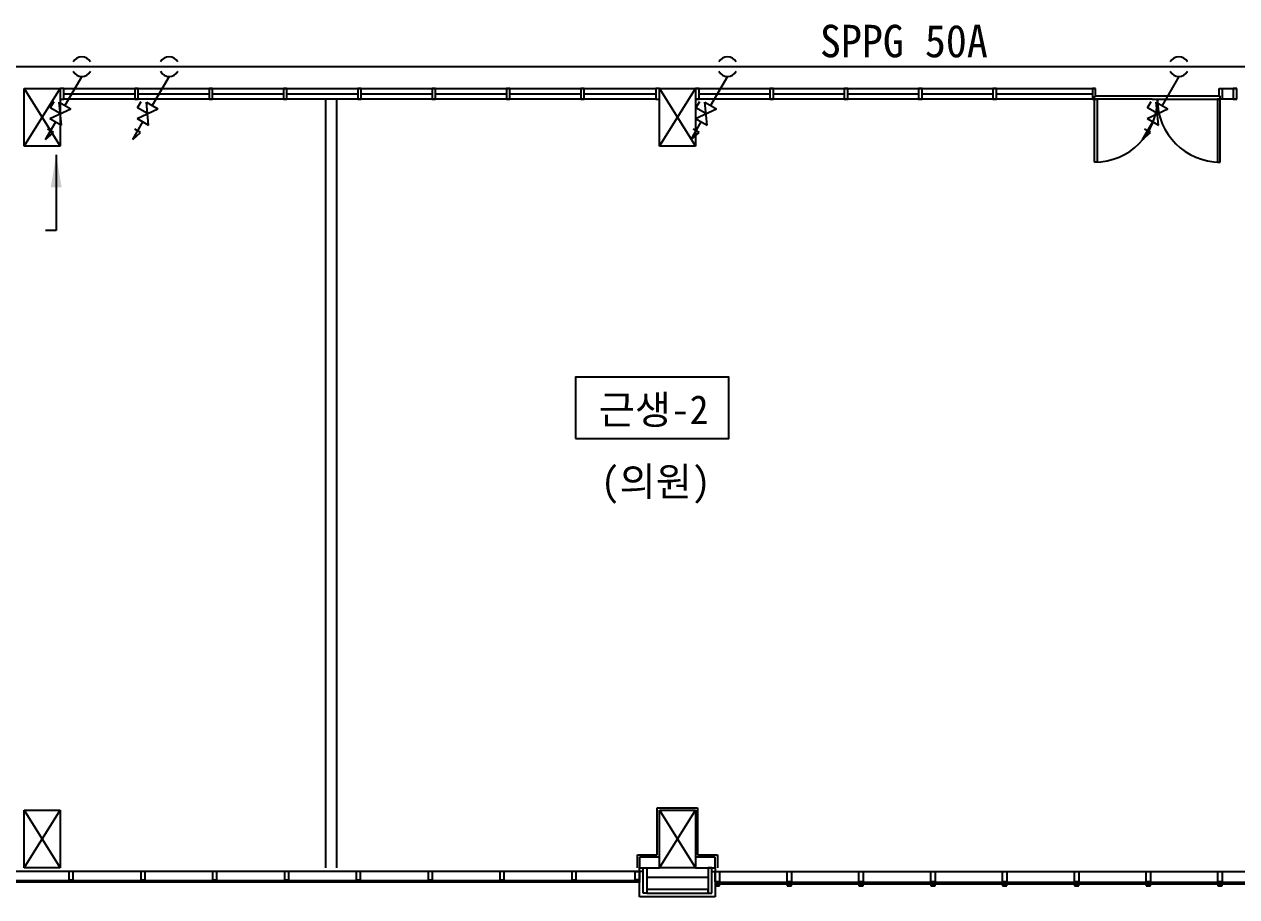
# Model space of a CAD drawing. Header units: millimetres. Extents: x 16332047 to 33387680, y -14835522 to -7015081.
# Drawn here: x 16842447 to 16923087, y -7180245 to -7122213 of the extents above; entities that cross this region are included whole.
import ezdxf
from ezdxf.enums import TextEntityAlignment as Align

# ---------------------------------------------------------------- set-up
doc = ezdxf.new("R2010")
doc.units = ezdxf.units.MM
doc.header["$LTSCALE"] = 300
doc.header["$MEASUREMENT"] = 0
doc.linetypes.add('CONTINOUS', pattern=[0])
for name, color, linetype in [('2', 2, 'CONTINUOUS'), ('3', 3, 'CONTINUOUS'), ('etc', 15, 'CONTINOUS'), ('gas', 3, 'CONTINUOUS'), ('S', 1, 'CONTINUOUS'), ('TEXT', 3, 'CONTINUOUS'), ('근린시설 화장실위생도면$0$SI', 2, 'CONTINUOUS')]:
    doc.layers.add(name, color=color, linetype=linetype)
doc.layers.add('arch', color=255, linetype='CONTINUOUS', lineweight=25)
doc.styles.add('돋움체', font='')
doc.styles.get('돋움체').set_extended_font_data('DotumChe')

msp = doc.modelspace()

# ---------------------------------------------------------------- linework, layer by layer
at = {"layer": '2', "color": 7}
for p, q in [((16844180, -7127776, 0), (16844429, -7127346, 0)), ((16844917, -7128917, 0), (16844776, -7127404, 0)), ((16844776, -7127404, 0), (16845537, -7127843, 0)), ((16849982, -7127776, 0), (16850230, -7127346, 0)), ((16850719, -7128917, 0), (16850578, -7127404, 0)), ((16850578, -7127404, 0), (16851339, -7127843, 0)), ((16887119, -7127776, 0), (16887368, -7127346, 0)), ((16887856, -7128917, 0), (16887715, -7127404, 0)), ((16887715, -7127404, 0), (16888476, -7127843, 0)), ((16917143, -7127776, 0), (16917392, -7127346, 0)), ((16917880, -7128917, 0), (16917739, -7127404, 0)), ((16917739, -7127404, 0), (16918500, -7127843, 0)), ((16844156, -7128478, 0), (16845537, -7127843, 0)), ((16844156, -7128478, 0), (16844917, -7128917, 0)), ((16844847, -7128160, 0), (16844180, -7127776, 0)), ((16849958, -7128478, 0), (16851339, -7127843, 0)), ((16849958, -7128478, 0), (16850719, -7128917, 0)), ((16850648, -7128160, 0), (16849982, -7127776, 0)), ((16887095, -7128478, 0), (16888476, -7127843, 0)), ((16887095, -7128478, 0), (16887856, -7128917, 0)), ((16887786, -7128160, 0), (16887119, -7127776, 0)), ((16917119, -7128478, 0), (16918500, -7127843, 0)), ((16917119, -7128478, 0), (16917880, -7128917, 0)), ((16917810, -7128160, 0), (16917143, -7127776, 0))]:
    msp.add_line(p, q, dxfattribs=at)
at = {"layer": '3', "color": 7}
for p, q in [((16846278, -7125682, 0), (16845157, -7127623, 0)), ((16852079, -7125682, 0), (16850959, -7127623, 0)), ((16889216, -7125682, 0), (16888096, -7127623, 0)), ((16919240, -7125682, 0), (16918120, -7127623, 0)), ((16843858, -7129873, 0), (16844537, -7128698, 0)), ((16849660, -7129873, 0), (16850338, -7128698, 0)), ((16886797, -7129873, 0), (16887476, -7128698, 0)), ((16916821, -7129873, 0), (16917500, -7128698, 0))]:
    msp.add_line(p, q, dxfattribs=at)
at = {"layer": 'arch', "color": 7}
for p, q in [((16842447, -7126485), (16844847, -7130325)), ((16842447, -7130325), (16844847, -7126485)), ((16842447, -7130325), (16842447, -7126485)), ((16842447, -7126485), (16844847, -7126485)), ((16844847, -7126485), (16844847, -7130325)), ((16844847, -7126486), (16844847, -7127206)), ((16845087, -7126486), (16844847, -7126486)), ((16845087, -7127206), (16845087, -7126486)), ((16845087, -7126486), (16884447, -7126486)), ((16845087, -7126846), (16849791, -7126846)), ((16849791, -7126486), (16849791, -7127206)), ((16850031, -7126486), (16849791, -7126486)), ((16850031, -7127206), (16850031, -7126486)), ((16850031, -7126846), (16854735, -7126846)), ((16854735, -7126486), (16854735, -7127206)), ((16854975, -7126486), (16854735, -7126486)), ((16854975, -7127206), (16854975, -7126486)), ((16854975, -7126846), (16859679, -7126846)), ((16859679, -7126486), (16859679, -7127206)), ((16859919, -7126486), (16859679, -7126486)), ((16859919, -7127206), (16859919, -7126486)), ((16859919, -7126846), (16864623, -7126846)), ((16864623, -7126486), (16864623, -7127206)), ((16864863, -7126486), (16864623, -7126486)), ((16864863, -7127206), (16864863, -7126486)), ((16864863, -7126846), (16869567, -7126846)), ((16869567, -7126486), (16869567, -7127206)), ((16869807, -7126486), (16869567, -7126486)), ((16869807, -7127206), (16869807, -7126486)), ((16869807, -7126846), (16874511, -7126846)), ((16874511, -7126486), (16874511, -7127206)), ((16874751, -7126486), (16874511, -7126486)), ((16874751, -7127206), (16874751, -7126486)), ((16874751, -7126846), (16879455, -7126846)), ((16879455, -7126486), (16879455, -7127206)), ((16879695, -7126486), (16879455, -7126486)), ((16879695, -7127206), (16879695, -7126486)), ((16879695, -7126846), (16884447, -7126846)), ((16884447, -7126486), (16884447, -7127206)), ((16884687, -7126486), (16884447, -7126486)), ((16884687, -7126485), (16887087, -7130325)), ((16884687, -7130325), (16887087, -7126485)), ((16884687, -7130325), (16884687, -7126485)), ((16884687, -7126485), (16887087, -7126485)), ((16884687, -7127206), (16884687, -7126486)), ((16887087, -7126485), (16887087, -7130325)), ((16887087, -7126486), (16887087, -7127206)), ((16887327, -7126486), (16887087, -7126486)), ((16887087, -7126486), (16913703, -7126486)), ((16887327, -7127206), (16887327, -7126486)), ((16887327, -7126846), (16892031, -7126846)), ((16892031, -7126486), (16892031, -7127206)), ((16892271, -7126486), (16892031, -7126486)), ((16892271, -7127206), (16892271, -7126486)), ((16892271, -7126846), (16896975, -7126846)), ((16896975, -7126486), (16896975, -7127206)), ((16897215, -7126486), (16896975, -7126486)), ((16897215, -7127206), (16897215, -7126486)), ((16897215, -7126846), (16901919, -7126846)), ((16901919, -7126486), (16901919, -7127206)), ((16902159, -7126486), (16901919, -7126486)), ((16902159, -7127206), (16902159, -7126486)), ((16902159, -7126846), (16906863, -7126846)), ((16906863, -7126486), (16906863, -7127206)), ((16907103, -7126486), (16906863, -7126486)), ((16907103, -7127206), (16907103, -7126486)), ((16907103, -7126846), (16913487, -7126846)), ((16913703, -7126486), (16913487, -7126486)), ((16913487, -7126486), (16913487, -7127110)), ((16913703, -7126942), (16913703, -7126486)), ((16913703, -7126990), (16913703, -7126942)), ((16913703, -7126942), (16913703, -7126942)), ((16921911, -7126486), (16923087, -7126486)), ((16921911, -7126942), (16921911, -7126486)), ((16921911, -7126486), (16922127, -7126486)), ((16921911, -7126990), (16921911, -7126942)), ((16921911, -7126942), (16921911, -7126942)), ((16922127, -7126486), (16922127, -7127110)), ((16922847, -7126486), (16922847, -7127206)), ((16923087, -7126486), (16922847, -7126486)), ((16923087, -7127206), (16923087, -7126486)), ((16844847, -7127206), (16845087, -7127206)), ((16884447, -7127206), (16845087, -7127206)), ((16845087, -7127206), (16845087, -7127206)), ((16849791, -7127206), (16850031, -7127206)), ((16854735, -7127206), (16854975, -7127206)), ((16859679, -7127206), (16859919, -7127206)), ((16862487, -7127205), (16862487, -7178325)), ((16863207, -7127205), (16863207, -7178325)), ((16864623, -7127206), (16864863, -7127206)), ((16869567, -7127206), (16869807, -7127206)), ((16874511, -7127206), (16874751, -7127206)), ((16879455, -7127206), (16879695, -7127206)), ((16884447, -7127206), (16884687, -7127206)), ((16887087, -7127206), (16887327, -7127206)), ((16913631, -7127206), (16887087, -7127206)), ((16892031, -7127206), (16892271, -7127206)), ((16896975, -7127206), (16897215, -7127206)), ((16901919, -7127206), (16902159, -7127206)), ((16906863, -7127206), (16907103, -7127206)), ((16913487, -7127110), (16913487, -7127206)), ((16913487, -7127206), (16913631, -7127206)), ((16913631, -7127206), (16913631, -7126990)), ((16913631, -7126990), (16913703, -7126990)), ((16917471, -7127206), (16913631, -7127206)), ((16913631, -7127206), (16913814, -7127206)), ((16913631, -7131382), (16913631, -7127206)), ((16921911, -7126990), (16913703, -7126990)), ((16913814, -7127206), (16913814, -7131382)), ((16917471, -7127206), (16921983, -7127206)), ((16921983, -7127206), (16921801, -7127206)), ((16921801, -7127206), (16921801, -7131382)), ((16921983, -7126990), (16921911, -7126990)), ((16921983, -7127206), (16921983, -7126990)), ((16923087, -7127206), (16921983, -7127206)), ((16921983, -7131382), (16921983, -7127206)), ((16922127, -7127206), (16921983, -7127206)), ((16922127, -7127110), (16922127, -7127206)), ((16922847, -7127206), (16923087, -7127206)), ((16844847, -7130325), (16842447, -7130325)), ((16887087, -7130325), (16884687, -7130325)), ((16913814, -7131382), (16913631, -7131382)), ((16921801, -7131382), (16921983, -7131382)), ((16842447, -7174485), (16844847, -7178325)), ((16842447, -7178325), (16844847, -7174485)), ((16842447, -7178325), (16842447, -7174485)), ((16842447, -7174485), (16844847, -7174485)), ((16844847, -7174485), (16844847, -7178325)), ((16884543, -7177461), (16884543, -7174341)), ((16884543, -7174341), (16887231, -7174341)), ((16884543, -7177461), (16884543, -7174341)), ((16884543, -7174341), (16887231, -7174341)), ((16884687, -7174485), (16887087, -7178325)), ((16884687, -7178325), (16887087, -7174485)), ((16884687, -7178325), (16884687, -7174485)), ((16884687, -7174485), (16887087, -7174485)), ((16887087, -7174485), (16887087, -7178325)), ((16887231, -7174341), (16887231, -7177461)), ((16887231, -7174341), (16887231, -7177461)), ((16883223, -7178325), (16883223, -7177461)), ((16883223, -7177461), (16884543, -7177461)), ((16883223, -7178325), (16883223, -7177461)), ((16883223, -7177461), (16884543, -7177461)), ((16884687, -7177605), (16883367, -7177605)), ((16883367, -7177605), (16883367, -7178325)), ((16884687, -7177605), (16883367, -7177605)), ((16883367, -7177605), (16883367, -7178325)), ((16884687, -7178325), (16884687, -7177605)), ((16884687, -7178325), (16884687, -7177605)), ((16888407, -7177605), (16887087, -7177605)), ((16887087, -7177605), (16887087, -7178325)), ((16888407, -7177605), (16887087, -7177605)), ((16887087, -7177605), (16887087, -7178325)), ((16887231, -7177461), (16888551, -7177461)), ((16887231, -7177461), (16888551, -7177461)), ((16888407, -7178325), (16888407, -7177605)), ((16888407, -7178325), (16888407, -7177605)), ((16888551, -7177461), (16888551, -7178325)), ((16888551, -7177461), (16888551, -7178325)), ((16883607, -7178566), (16809567, -7178566)), ((16844847, -7178325), (16842447, -7178325)), ((16845711, -7178566), (16845423, -7178566)), ((16845423, -7178566), (16845423, -7179123)), ((16845711, -7179123), (16845711, -7178566)), ((16850487, -7178566), (16850199, -7178566)), ((16850199, -7178566), (16850199, -7179123)), ((16850487, -7179123), (16850487, -7178566)), ((16855263, -7178566), (16854975, -7178566)), ((16854975, -7178566), (16854975, -7179123)), ((16855263, -7179123), (16855263, -7178566)), ((16860039, -7178566), (16859751, -7178566)), ((16859751, -7178566), (16859751, -7179123)), ((16860039, -7179123), (16860039, -7178566)), ((16864815, -7178566), (16864527, -7178566)), ((16864527, -7178566), (16864527, -7179123)), ((16864815, -7179123), (16864815, -7178566)), ((16869591, -7178566), (16869303, -7178566)), ((16869303, -7178566), (16869303, -7179123)), ((16869591, -7179123), (16869591, -7178566)), ((16874367, -7178566), (16874079, -7178566)), ((16874079, -7178566), (16874079, -7179123)), ((16874367, -7179123), (16874367, -7178566)), ((16879143, -7178566), (16878855, -7178566)), ((16878855, -7178566), (16878855, -7179123)), ((16879143, -7179123), (16879143, -7178566)), ((16883079, -7178566), (16883367, -7178566)), ((16883079, -7179123), (16883079, -7178566)), ((16883367, -7178325), (16884687, -7178325)), ((16883367, -7180245), (16883367, -7178325)), ((16883367, -7178325), (16884687, -7178325)), ((16883367, -7180245), (16883367, -7178325)), ((16883367, -7178566), (16883367, -7179123)), ((16883607, -7178325), (16883847, -7178325)), ((16883607, -7180005), (16883607, -7178325)), ((16883607, -7178325), (16883847, -7178325)), ((16883607, -7180005), (16883607, -7178325)), ((16883847, -7178325), (16883847, -7180005)), ((16883847, -7178325), (16883847, -7180005)), ((16887087, -7178325), (16884687, -7178325)), ((16887087, -7178325), (16888407, -7178325)), ((16887087, -7178325), (16888407, -7178325)), ((16888167, -7178325), (16887927, -7178325)), ((16887927, -7178325), (16887927, -7180005)), ((16888167, -7178325), (16887927, -7178325)), ((16887927, -7178325), (16887927, -7180005)), ((16888167, -7180005), (16888167, -7178325)), ((16888167, -7180005), (16888167, -7178325)), ((16888167, -7178566), (16925727, -7178566)), ((16888407, -7178325), (16888407, -7180245)), ((16888407, -7178325), (16888407, -7180245)), ((16888407, -7178566), (16888695, -7178566)), ((16888407, -7179243), (16888407, -7178566)), ((16888695, -7178566), (16888695, -7179243)), ((16893183, -7178566), (16893471, -7178566)), ((16893183, -7179243), (16893183, -7178566)), ((16893471, -7178566), (16893471, -7179243)), ((16897959, -7178566), (16898247, -7178566)), ((16897959, -7179243), (16897959, -7178566)), ((16898247, -7178566), (16898247, -7179243)), ((16902735, -7178566), (16903023, -7178566)), ((16902735, -7179243), (16902735, -7178566)), ((16903023, -7178566), (16903023, -7179243)), ((16907511, -7178566), (16907799, -7178566)), ((16907511, -7179243), (16907511, -7178566)), ((16907799, -7178566), (16907799, -7179243)), ((16912287, -7178566), (16912575, -7178566)), ((16912287, -7179243), (16912287, -7178566)), ((16912575, -7178566), (16912575, -7179243)), ((16917063, -7178566), (16917351, -7178566)), ((16917063, -7179243), (16917063, -7178566)), ((16917351, -7178566), (16917351, -7179243)), ((16921839, -7178566), (16922127, -7178566)), ((16921839, -7179243), (16921839, -7178566)), ((16922127, -7178566), (16922127, -7179243)), ((16840791, -7179171), (16845567, -7179171)), ((16845567, -7179286), (16840791, -7179286)), ((16845423, -7179123), (16845711, -7179123)), ((16845567, -7179171), (16850343, -7179171)), ((16845567, -7179286), (16845567, -7179171)), ((16845567, -7179171), (16845567, -7179286)), ((16850343, -7179286), (16845567, -7179286)), ((16850199, -7179123), (16850487, -7179123)), ((16850343, -7179171), (16855119, -7179171)), ((16850343, -7179286), (16850343, -7179171)), ((16850343, -7179171), (16850343, -7179286)), ((16855119, -7179286), (16850343, -7179286)), ((16854975, -7179123), (16855263, -7179123)), ((16855119, -7179171), (16859895, -7179171)), ((16855119, -7179286), (16855119, -7179171)), ((16855119, -7179171), (16855119, -7179286)), ((16859895, -7179286), (16855119, -7179286)), ((16859751, -7179123), (16860039, -7179123)), ((16859895, -7179171), (16864671, -7179171)), ((16859895, -7179286), (16859895, -7179171)), ((16859895, -7179171), (16859895, -7179286)), ((16864671, -7179286), (16859895, -7179286)), ((16864527, -7179123), (16864815, -7179123)), ((16864671, -7179171), (16869447, -7179171)), ((16864671, -7179286), (16864671, -7179171)), ((16864671, -7179171), (16864671, -7179286)), ((16869447, -7179286), (16864671, -7179286)), ((16869303, -7179123), (16869591, -7179123)), ((16869447, -7179171), (16874223, -7179171)), ((16869447, -7179286), (16869447, -7179171)), ((16869447, -7179171), (16869447, -7179286)), ((16874223, -7179286), (16869447, -7179286)), ((16874079, -7179123), (16874367, -7179123)), ((16874223, -7179171), (16878999, -7179171)), ((16874223, -7179286), (16874223, -7179171)), ((16874223, -7179171), (16874223, -7179286)), ((16878999, -7179286), (16874223, -7179286)), ((16878855, -7179123), (16879143, -7179123)), ((16878999, -7179171), (16883367, -7179171)), ((16878999, -7179286), (16878999, -7179171)), ((16878999, -7179171), (16878999, -7179286)), ((16883367, -7179286), (16878999, -7179286)), ((16883367, -7179123), (16883079, -7179123)), ((16883367, -7179171), (16883367, -7179286)), ((16883847, -7178949), (16887927, -7178949)), ((16883847, -7178949), (16887927, -7178949)), ((16888695, -7179243), (16888407, -7179243)), ((16888551, -7179271), (16893327, -7179271)), ((16888551, -7179406), (16888551, -7179271)), ((16893471, -7179243), (16893183, -7179243)), ((16893327, -7179271), (16893327, -7179406)), ((16893327, -7179271), (16898103, -7179271)), ((16893327, -7179406), (16893327, -7179271)), ((16898247, -7179243), (16897959, -7179243)), ((16898103, -7179271), (16898103, -7179406)), ((16898103, -7179271), (16902879, -7179271)), ((16898103, -7179406), (16898103, -7179271)), ((16903023, -7179243), (16902735, -7179243)), ((16902879, -7179271), (16902879, -7179406)), ((16902879, -7179271), (16907655, -7179271)), ((16902879, -7179406), (16902879, -7179271)), ((16907799, -7179243), (16907511, -7179243)), ((16907655, -7179271), (16907655, -7179406)), ((16907655, -7179271), (16912431, -7179271)), ((16907655, -7179406), (16907655, -7179271)), ((16912575, -7179243), (16912287, -7179243)), ((16912431, -7179271), (16912431, -7179406)), ((16912431, -7179271), (16917207, -7179271)), ((16912431, -7179406), (16912431, -7179271)), ((16917351, -7179243), (16917063, -7179243)), ((16917207, -7179271), (16921983, -7179271)), ((16917207, -7179406), (16917207, -7179271)), ((16917207, -7179271), (16917207, -7179406)), ((16922127, -7179243), (16921839, -7179243)), ((16921983, -7179271), (16926567, -7179271)), ((16921983, -7179406), (16921983, -7179271)), ((16921983, -7179271), (16921983, -7179406)), ((16883847, -7180005), (16883607, -7180005)), ((16883847, -7180005), (16883607, -7180005)), ((16887927, -7179765), (16883847, -7179765)), ((16883847, -7179765), (16883847, -7180005)), ((16887927, -7179765), (16883847, -7179765)), ((16883847, -7179765), (16883847, -7180005)), ((16883847, -7180005), (16887927, -7180005)), ((16883847, -7180005), (16887927, -7180005)), ((16887927, -7180005), (16887927, -7179765)), ((16887927, -7180005), (16887927, -7179765)), ((16887927, -7180005), (16888167, -7180005)), ((16887927, -7180005), (16888167, -7180005)), ((16888695, -7179406), (16888407, -7179406)), ((16888407, -7179406), (16888407, -7179526)), ((16888407, -7179526), (16888695, -7179526)), ((16893327, -7179406), (16888551, -7179406)), ((16888695, -7179526), (16888695, -7179406)), ((16893471, -7179406), (16893183, -7179406)), ((16893183, -7179406), (16893183, -7179526)), ((16893183, -7179526), (16893471, -7179526)), ((16898103, -7179406), (16893327, -7179406)), ((16893471, -7179526), (16893471, -7179406)), ((16898247, -7179406), (16897959, -7179406)), ((16897959, -7179406), (16897959, -7179526)), ((16897959, -7179526), (16898247, -7179526)), ((16902879, -7179406), (16898103, -7179406)), ((16898247, -7179526), (16898247, -7179406)), ((16903023, -7179406), (16902735, -7179406)), ((16902735, -7179406), (16902735, -7179526)), ((16902735, -7179526), (16903023, -7179526)), ((16907655, -7179406), (16902879, -7179406)), ((16903023, -7179526), (16903023, -7179406)), ((16907799, -7179406), (16907511, -7179406)), ((16907511, -7179406), (16907511, -7179526)), ((16907511, -7179526), (16907799, -7179526)), ((16912431, -7179406), (16907655, -7179406)), ((16907799, -7179526), (16907799, -7179406)), ((16912575, -7179406), (16912287, -7179406)), ((16912287, -7179406), (16912287, -7179526)), ((16912287, -7179526), (16912575, -7179526)), ((16917207, -7179406), (16912431, -7179406)), ((16912575, -7179526), (16912575, -7179406)), ((16917351, -7179406), (16917063, -7179406)), ((16917063, -7179406), (16917063, -7179526)), ((16917063, -7179526), (16917351, -7179526)), ((16921983, -7179406), (16917207, -7179406)), ((16917351, -7179526), (16917351, -7179406)), ((16922127, -7179406), (16921839, -7179406)), ((16921839, -7179406), (16921839, -7179526)), ((16921839, -7179526), (16922127, -7179526)), ((16926567, -7179406), (16921983, -7179406)), ((16922127, -7179526), (16922127, -7179406)), ((16888407, -7180245), (16883367, -7180245)), ((16888407, -7180245), (16883367, -7180245))]:
    msp.add_line(p, q, dxfattribs=at)
msp.add_lwpolyline([(16879105, -7149769), (16889306, -7149769), (16889306, -7145684), (16879105, -7145684)], close=True, dxfattribs=at)
for centre, start, end in [((16913631, -7127206), 270, 0), ((16921983, -7127206), 180, 270)]:
    msp.add_arc(centre, 4176, start, end, dxfattribs=at)
at = {"layer": 'etc', "color": 7}
for p, q in [((16844573, -7130898, 0), (16844573, -7135933, 0)), ((16844573, -7135933, 0), (16843853, -7135933, 0))]:
    msp.add_line(p, q, dxfattribs=at)
msp.add_solid([(16844933, -7133058, 0), (16844573, -7130898, 0), (16844213, -7133058, 0)], dxfattribs=at)
at = {"layer": 'gas', "color": 7, "ltscale": 3}
msp.add_line((16811820, -7125027, 0), (16927469, -7125027, 0), dxfattribs=at)
at = {"layer": 'S', "color": 7, "ltscale": 10}
for p, q in [((16844387, -7129417, 0), (16843995, -7129191, 0)), ((16850189, -7129417, 0), (16849796, -7129191, 0)), ((16887326, -7129417, 0), (16886933, -7129191, 0)), ((16917350, -7129417, 0), (16916958, -7129191, 0)), ((16843858, -7129873, 0), (16844387, -7129417, 0)), ((16849660, -7129873, 0), (16850189, -7129417, 0)), ((16886797, -7129873, 0), (16887326, -7129417, 0)), ((16916821, -7129873, 0), (16917350, -7129417, 0))]:
    msp.add_line(p, q, dxfattribs=at)
at = {"layer": '근린시설 화장실위생도면$0$SI', "color": 7}
for centre, start, end in [((16846278, -7125027, 0), 28.30407, 151.69593), ((16852079, -7125027, 0), 28.30407, 151.69593), ((16889216, -7125027, 0), 28.30407, 151.69593), ((16919240, -7125027, 0), 28.30407, 151.69593), ((16846278, -7125027, 0), 208.43689, 331.56311), ((16852079, -7125027, 0), 208.43689, 331.56311), ((16889216, -7125027, 0), 208.43689, 331.56311), ((16919240, -7125027, 0), 208.43689, 331.56311)]:
    msp.add_arc(centre, 655, start, end, dxfattribs=at)

# ---------------------------------------------------------------- texts
at = {"layer": 'arch', "color": 7, "style": '돋움체'}
for s, p in [('근생-2', (16884297, -7148809)), ('(의원)', (16884444, -7153593))]:
    msp.add_text(s, height=1920, dxfattribs=at).set_placement(p, align=Align.CENTER)
at = {"layer": 'TEXT', "color": 7, "style": '돋움체'}
msp.add_text('SPPG 50A', height=2160, rotation=360, dxfattribs=at).set_placement((16895365, -7124409, 0))

doc.saveas('drawing.dxf')
